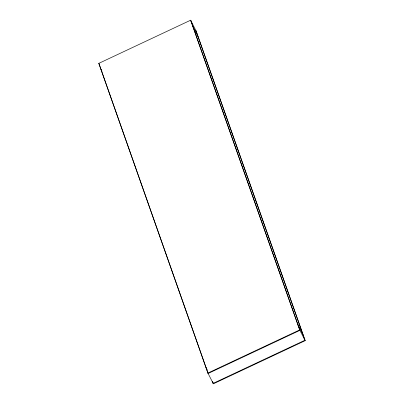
<?xml version="1.0" encoding="UTF-8"?>
<svg xmlns="http://www.w3.org/2000/svg" width="404" height="404" viewBox="0 0 404 404"><rect width="100%" height="100%" fill="white"/><g stroke="black" fill="none" stroke-linecap="round" stroke-linejoin="round"><path stroke-width="0.61" d="M98.839 63.347L190.637 20.2L196.097 30.936L305.161 340.653L213.363 383.8L207.903 373.064L98.839 63.347L208.116 373.473L299.914 330.331L190.85 20.614M207.903 373.064L299.707 329.916L190.637 20.2M192.9 26.437L197.935 36.35M297.864 324.503L302.904 334.416M299.707 329.916L305.161 340.653M101.096 69.584L101.939 71.235M206.065 367.65L207.181 369.852M195.884 30.527L304.954 340.244L213.15 383.386L212.524 381.603M212.524 381.421L213.363 383.8"/></g></svg>
